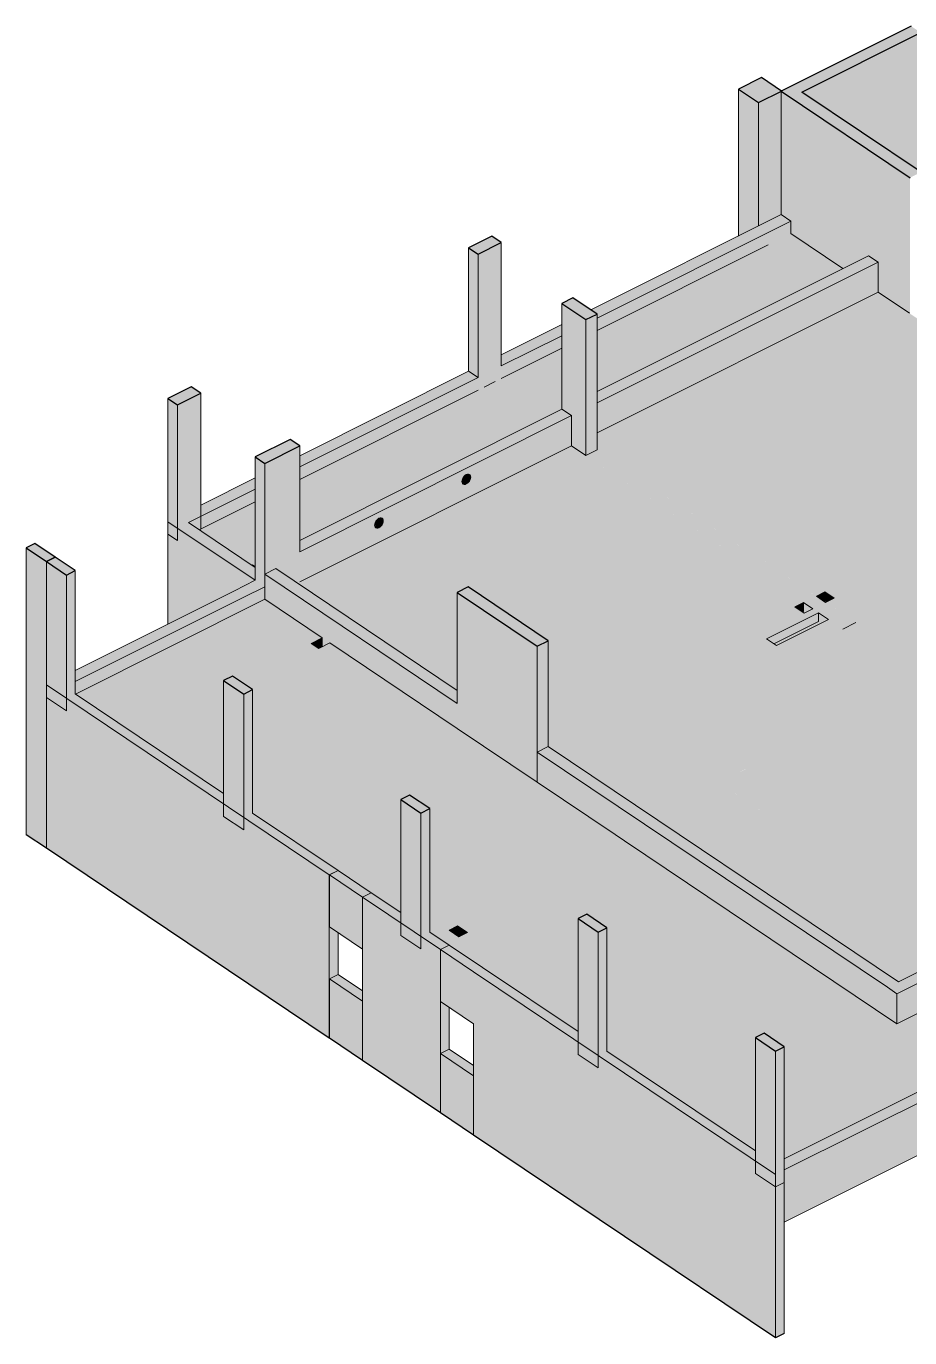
# Model space of a CAD drawing. Header units: centimetres. Extents: x -28 to 30806, y -3196 to 88064.
# Drawn here: x 10772 to 11920, y 69962 to 71666 of the extents above; entities that cross this region are included whole.
import ezdxf

# ---------------------------------------------------------------- set-up
doc = ezdxf.new("R2010")
doc.units = ezdxf.units.CM
for name, color, linetype, lineweight in [('A-FLOR', 7, 'Continuous', 25), ('S-BEAM', 7, 'Continuous', 25), ('S-COLS', 7, 'Continuous', 25)]:
    doc.layers.add(name, color=color, linetype=linetype, lineweight=lineweight)

msp = doc.modelspace()

# ---------------------------------------------------------------- hatches: boundary and pattern name
at = {"layer": 'A-FLOR', "true_color": 0xbfbfbf}
h = msp.add_hatch(color=9, dxfattribs=at)
h.paths.add_polyline_path([(11584.5, 70639.4), (12534.33, 71114.85), (12534.33, 71253.72), (12529.89, 71251.5), (12516.66, 71260.39), (12534.33, 71269.23), (12534.33, 71270.5), (12519.28, 71280.6), (12508.1, 71275.01), (12491.6, 71286.08), (12502.78, 71291.68), (12314.23, 71418.26), (12299.09, 71410.69), (12286.02, 71419.46), (12301.16, 71427.04), (12246.3, 71463.87), (12231.17, 71456.29), (12218.09, 71465.06), (12233.23, 71472.64), (12108.1, 71556.65), (12095.15, 71550.23), (12085.66, 71556.6), (12072.93, 71550.23), (12095.24, 71535.25), (12081.49, 71528.37), (12059.18, 71543.35), (11933.93, 71480.65), (12238.14, 71276.43), (12388.81, 71351.85), (12401.22, 71343.51), (12401.22, 71166.94), (11483.2, 70707.41), (11580.48, 70642.1)], flags=0)
h.paths.add_polyline_path([(12699.38, 71197.47), (12931.69, 71313.75), (12931.69, 71432.47), (12598.08, 71265.47), (12694.16, 71200.97)], flags=0)
h.paths.add_polyline_path([(12471.98, 71268.81), (12462.45, 71275.21), (12473.95, 71280.96), (12483.48, 71274.57), (12473.95, 71269.8)], flags=0)
h.paths.add_polyline_path([(13083.95, 71389.97), (13331.32, 71513.79), (13230.02, 71581.8), (12997.71, 71465.51), (13083.95, 71407.61)], flags=0)
h = msp.add_hatch(color=9, dxfattribs=at)
h.paths.add_polyline_path([(11448.68, 71158.48), (11467.61, 71167.99), (11467.61, 71247.23), (11381.03, 71203.89), (11446.93, 71159.65)], flags=0)
h.paths.add_polyline_path([(11513.36, 71190.85), (11832.79, 71350.75), (11765.15, 71396.17), (11513.36, 71270.13), (11513.36, 71207.87)], flags=0)
h = msp.add_hatch(color=9, dxfattribs=at)
h.paths.add_polyline_path([(11837.04, 70899.08), (12220.02, 71090.79), (11878.59, 71320.01), (11513.36, 71137.19), (11513.36, 71115.06), (11712.7, 70981.24), (11713.83, 70981.8), (11798.32, 70925.08), (11809.53, 70930.69), (11821.45, 70922.68), (11810.25, 70917.07), (11832.81, 70901.92)], flags=0)
h.paths.add_polyline_path([(11968.7, 70972), (11955.57, 70980.81), (12000.71, 71003.4), (12013.83, 70994.59), (11988.28, 70981.8)], flags=0)
h = msp.add_hatch(color=9, dxfattribs=at)
h.paths.add_polyline_path([(11069.17, 70963.33), (11069.17, 71047.79), (10996.44, 71011.38), (11065.02, 70965.34), (11065.68, 70965.67)], flags=0)
h.paths.add_polyline_path([(11127, 70997.46), (11434.3, 71151.28), (11366.65, 71196.69), (11127, 71076.73), (11127, 71008)], flags=0)
for points in [[(11470.78, 70715.74), (11820.39, 70890.75), (11814.26, 70894.86), (11746.38, 70860.88), (11733.39, 70869.6), (11801.27, 70903.58), (11793.59, 70908.73), (11782.38, 70903.12), (11770.45, 70911.13), (11781.67, 70916.74), (11697.18, 70973.47), (11698.31, 70974.03), (11480.09, 71120.54), (11123.78, 70942.18), (11331.53, 70802.71), (11331.53, 70929.84), (11345.91, 70937.04), (11449.83, 70867.28), (11449.83, 70729.81), (11470.31, 70716.06)], [(11065.68, 70964.89), (11065.68, 70965.67), (11065.02, 70965.34)], [(11069.17, 70962.55), (11069.17, 70963.33), (11065.68, 70965.67), (11065.68, 70964.89)], [(11295.96, 70494.96), (11536.75, 70615.5), (11166.11, 70864.32), (11151.73, 70857.12), (11141.95, 70863.69), (11156.33, 70870.89), (11081.59, 70921.06), (10835.51, 70797.89), (11028.15, 70668.56), (11028.15, 70815.53), (11039.5, 70821.21), (11065.64, 70803.66), (11065.64, 70643.39), (11258.46, 70513.94), (11258.46, 70660.91), (11269.81, 70666.59), (11295.96, 70649.04), (11295.96, 70496.83)], [(11808.05, 70918.54), (11809.53, 70919.28), (11809.53, 70930.69), (11798.32, 70925.08), (11801.89, 70922.68)], [(11811.72, 70917.81), (11821.45, 70922.68), (11809.53, 70930.69), (11809.53, 70919.28), (11811.13, 70918.2)], [(11743.13, 70863.06), (11801.27, 70892.17), (11801.27, 70903.58), (11733.39, 70869.6), (11741, 70864.49)], [(11780.19, 70904.59), (11781.67, 70905.33), (11781.67, 70916.74), (11770.45, 70911.13), (11776, 70907.4)], [(11151.68, 70857.16), (11156.33, 70859.48), (11156.33, 70870.89), (11141.95, 70863.69)], [(11905.03, 70424.22), (11977.99, 70460.74), (11669.89, 70667.59), (11596.92, 70631.06), (11903.06, 70425.53)], [(11330.82, 70484.54), (11332.25, 70485.26), (11332.25, 70496.66), (11321.24, 70490.97)], [(11335.42, 70483.13), (11345.16, 70488), (11332.25, 70496.66), (11332.25, 70485.26), (11333.99, 70484.09)]]:
    msp.add_hatch(color=9, dxfattribs=at).paths.add_polyline_path(points, flags=0)
h = msp.add_hatch(color=9, dxfattribs=at)
h.paths.add_polyline_path([(11976.08, 70478.88), (11976.08, 70638.6), (11990.46, 70645.8), (12038.17, 70613.77), (12038.17, 70490.86), (12116.69, 70530.17), (12116.69, 70534.69), (12147.1, 70549.76), (12150.83, 70547.25), (12508.64, 70726.36), (12508.64, 70741.36), (12213.33, 70939.61), (11684.27, 70674.79), (11957.56, 70491.31)], flags=0)
h.paths.add_polyline_path([(11940.38, 70790.01), (11930.94, 70796.35), (11945.89, 70803.83), (11955.33, 70797.49)], flags=0)
h.paths.add_polyline_path([(11964.22, 70801.94), (11954.78, 70808.28), (11969.76, 70815.67), (11979.11, 70809.39), (11971.21, 70805.44)], flags=0)
h = msp.add_hatch(color=9, dxfattribs=at)
h.paths.add_polyline_path([(11756.58, 70194.16), (12110.9, 70371.51), (12059.58, 70405.97), (12044.44, 70398.39), (12035.03, 70404.71), (12050.17, 70412.29), (12023.79, 70430), (11903.06, 70369.57), (11549.16, 70607.16), (11303.09, 70483.98), (11488.77, 70359.32), (11488.77, 70506.29), (11500.13, 70511.97), (11526.27, 70494.42), (11526.27, 70334.15), (11719.09, 70204.7), (11719.09, 70351.67), (11730.44, 70357.35), (11756.58, 70339.8), (11756.58, 70231.18)], flags=0)
h.paths.add_polyline_path([(11333.99, 70482.41), (11321.24, 70491.15), (11332.25, 70496.66), (11345.16, 70488)], flags=0)
at = {"layer": 'S-BEAM', "true_color": 0xbfbfbf}
h = msp.add_hatch(color=9, dxfattribs=at)
h.paths.add_polyline_path([(11388.98, 71224.17), (11467.61, 71263.52), (11467.61, 71278.08), (11388.98, 71238.72), (11388.98, 71236.13)], flags=0)
h.paths.add_polyline_path([(11513.36, 71286.43), (11765.15, 71412.46), (11752.73, 71420.8), (11505.38, 71296.98), (11513.36, 71291.63)], flags=0)
h = msp.add_hatch(color=9, dxfattribs=at)
h.paths.add_polyline_path([(11388.98, 71207.87), (11467.61, 71247.23), (11467.61, 71263.52), (11388.98, 71224.17), (11388.98, 71209.01)], flags=0)
h.paths.add_polyline_path([(11513.36, 71270.13), (11765.15, 71396.17), (11765.15, 71412.46), (11513.36, 71286.43), (11513.36, 71280.58)], flags=0)
for points in [[(11513.36, 71176.3), (11878.59, 71359.12), (11866.17, 71367.46), (11513.36, 71190.85)], [(11513.36, 71137.19), (11878.59, 71320.01), (11878.59, 71359.12), (11513.36, 71176.3), (11513.36, 71140.34)], [(11127, 70982.91), (11480.09, 71159.65), (11467.67, 71167.99), (11127, 70997.46)], [(11698.32, 70974.03), (11712.69, 70981.23), (11513.36, 71115.06), (11498.98, 71107.86), (11697.18, 70974.8)], [(11849.46, 70890.74), (12232.44, 71082.45), (12220.02, 71090.79), (11837.04, 70899.08), (11849.28, 70890.86)], [(11340.66, 71070.3), (11342.02, 71070.38), (11343.49, 71070.9), (11337.87, 71074.62), (11338, 71072.79), (11338.48, 71071.7), (11339.24, 71070.9), (11339.48, 71070.69), (11340.43, 71070.38)], [(11343.49, 71070.9), (11344.96, 71071.85), (11347.51, 71074.7), (11348.98, 71078.18), (11349.17, 71079.86), (11348.98, 71081.34), (11347.75, 71083.13), (11346.9, 71083.54), (11345.49, 71083.68), (11344.02, 71083.32), (11342.53, 71082.51), (11341.11, 71081.32), (11339.48, 71079.33), (11338.01, 71075.85), (11338.01, 71074.59), (11342.93, 71071.29)], [(11229.96, 71014.07), (11231.98, 71015.54), (11233.98, 71017.87), (11235.45, 71021.35), (11235.64, 71023.03), (11235.45, 71024.51), (11234.22, 71026.3), (11233.37, 71026.71), (11231.96, 71026.85), (11230.49, 71026.49), (11229, 71025.68), (11227.58, 71024.49), (11225.95, 71022.5), (11224.48, 71019.02), (11224.48, 71017.76), (11229.78, 71014.19)], [(11227.12, 71013.47), (11228.49, 71013.55), (11229.78, 71014.19), (11224.34, 71017.85), (11224.47, 71015.96), (11224.95, 71014.87), (11225.7, 71014.07), (11225.95, 71013.86), (11226.89, 71013.55)], [(11331.53, 70785.86), (11331.53, 70802.71), (11095.97, 70960.86), (11081.59, 70953.66), (11323.99, 70790.93)], [(11331.53, 70753.27), (11331.53, 70785.86), (11081.59, 70953.66), (11081.59, 70921.06), (11156.33, 70870.89), (11156.33, 70859.48), (11166.11, 70864.32), (11320.81, 70760.47)], [(11684.27, 70674.79), (12213.33, 70939.61), (12200.91, 70947.95), (11671.85, 70683.12)], [(10835.33, 70814.09), (11054.53, 70923.82), (11042.12, 70932.15), (10835.33, 70828.64), (10835.33, 70815.56)], [(10835.51, 70797.89), (11054.53, 70907.52), (11054.53, 70923.82), (10835.33, 70814.09), (10835.33, 70798.01)], [(11483.2, 70707.41), (11832.81, 70882.41), (11820.39, 70890.75), (11470.78, 70715.74)], [(11890.65, 70417.02), (11905.03, 70424.22), (11449.83, 70729.81), (11435.45, 70722.62), (11784.92, 70488)], [(11890.65, 70377.9), (11890.65, 70417.02), (11435.45, 70722.62), (11435.45, 70683.5), (11844.81, 70408.68)], [(11976.08, 70462.03), (11976.08, 70478.88), (11828.7, 70577.82), (11814.32, 70570.62), (11965.53, 70469.11)], [(11208.59, 70534.11), (11219.95, 70539.8), (11176.83, 70568.66), (11165.55, 70563.01), (11200.13, 70539.8)], [(11208.59, 70466.48), (11208.59, 70534.11), (11165.55, 70563.01), (11165.55, 70495.38), (11207.53, 70467.2)], [(11333.99, 70482.41), (11335.42, 70483.13), (11332.25, 70485.26), (11330.82, 70484.54), (11332.25, 70483.58)], [(11903.06, 70408.68), (12023.61, 70469.23), (12011.37, 70477.45), (11890.65, 70417.02)], [(11353.06, 70437.12), (11364.42, 70442.81), (11321.24, 70471.72), (11309.95, 70466.07), (11345.16, 70442.43)], [(11353.06, 70369.49), (11353.06, 70437.12), (11309.95, 70466.07), (11309.95, 70398.44), (11352.95, 70369.57)], [(11903.06, 70369.57), (12023.79, 70430), (12023.79, 70469.11), (11903.06, 70408.68), (11903.06, 70373.7)], [(11208.59, 70398.85), (11208.59, 70412.15), (11176.83, 70433.4), (11165.55, 70427.75), (11176.83, 70420.17)], [(11208.59, 70321.85), (11208.59, 70398.85), (11165.55, 70427.75), (11165.55, 70350.75), (11173.85, 70345.18)], [(11903.06, 70369.57), (11903.06, 70408.68), (11890.65, 70417.02), (11890.65, 70377.9), (11896.92, 70373.7)], [(11756.58, 70179.6), (12129.11, 70366.08), (12116.69, 70374.41), (11756.58, 70194.16), (11756.58, 70187.15)], [(11756.52, 70111.94), (12107.89, 70287.83), (12107.89, 70339.16), (12129.11, 70349.78), (12129.11, 70366.08), (11756.58, 70179.6), (11756.52, 70157.55)], [(11353.06, 70301.86), (11353.06, 70315.16), (11321.24, 70336.45), (11309.95, 70330.8), (11345.16, 70307.17)], [(11353.06, 70224.86), (11353.06, 70301.86), (11309.95, 70330.8), (11309.95, 70253.81), (11343.65, 70231.18)]]:
    msp.add_hatch(color=9, dxfattribs=at).paths.add_polyline_path(points, flags=0)
h = msp.add_hatch(color=9, dxfattribs=at)
h.paths.add_polyline_path([(11011.86, 71035.4), (11069.17, 71064.08), (11069.17, 71078.64), (10999.45, 71043.73)], flags=0)
h.paths.add_polyline_path([(11127, 71093.03), (11358.7, 71209.01), (11346.29, 71217.35), (11127, 71107.58), (11127, 71097.64)], flags=0)
h = msp.add_hatch(color=9, dxfattribs=at)
h.paths.add_polyline_path([(11011.86, 71019.1), (11069.17, 71047.79), (11069.17, 71064.08), (11011.86, 71035.4), (11011.86, 71020.72)], flags=0)
h.paths.add_polyline_path([(11127, 71076.73), (11358.7, 71192.72), (11358.7, 71209.01), (11127, 71093.03), (11127, 71083.13)], flags=0)
h = msp.add_hatch(color=9, dxfattribs=at)
h.paths.add_polyline_path([(11127, 70943.8), (11480.09, 71120.54), (11480.09, 71159.65), (11127, 70982.91), (11127, 70946.94)], flags=0)
h.paths.add_polyline_path([(11227.12, 71013.47), (11225.7, 71014.07), (11225.05, 71014.67), (11224.48, 71015.86), (11224.29, 71017.34), (11224.48, 71019.02), (11225.95, 71022.5), (11228.49, 71025.35), (11229.96, 71026.3), (11231.43, 71026.82), (11233.03, 71026.82), (11234.22, 71026.3), (11234.88, 71025.7), (11235.45, 71024.51), (11235.64, 71023.03), (11235.26, 71020.79), (11233.98, 71017.87), (11231.43, 71015.02), (11229.96, 71014.07), (11228.49, 71013.55)], flags=0)
h.paths.add_polyline_path([(11340.66, 71070.3), (11339.24, 71070.9), (11338.58, 71071.5), (11338.01, 71072.69), (11337.87, 71074.62), (11338.01, 71075.85), (11339.48, 71079.33), (11342.02, 71082.18), (11343.49, 71083.13), (11344.96, 71083.65), (11346.56, 71083.65), (11347.75, 71083.13), (11348.41, 71082.53), (11348.98, 71081.34), (11349.17, 71079.86), (11348.98, 71078.18), (11347.51, 71074.7), (11344.96, 71071.85), (11343.49, 71070.9), (11341.51, 71070.35)], flags=0)
h = msp.add_hatch(color=9, dxfattribs=at)
h.paths.add_polyline_path([(11303.09, 70483.98), (11549.16, 70607.16), (11536.75, 70615.5), (11295.96, 70494.96), (11295.96, 70488.77), (11302.42, 70484.43)], flags=0)
h.paths.add_polyline_path([(11596.92, 70631.06), (11669.89, 70667.59), (11657.47, 70675.92), (11584.5, 70639.4), (11594.24, 70632.86)], flags=0)
at = {"layer": 'S-COLS', "lineweight": 9, "true_color": 0x8080ff}
for points in [[(11920.04, 71468.75), (11934.42, 71475.95), (11779.53, 71579.94), (11933.93, 71657.23), (11921.52, 71665.56), (11752.73, 71581.08), (11917.85, 71470.22)], [(11358.7, 71369.29), (11388.98, 71384.44), (11376.56, 71392.78), (11346.29, 71377.62)], [(11498.98, 71284.43), (11513.36, 71291.63), (11481.99, 71312.69), (11467.61, 71305.49), (11491, 71289.79)], [(10968.15, 71173.79), (10998.43, 71188.95), (10986.01, 71197.28), (10955.74, 71182.13)], [(11081.59, 71097.64), (11127, 71120.37), (11114.59, 71128.71), (11069.17, 71105.97)], [(10823.98, 70952.6), (10835.33, 70958.28), (10809.19, 70975.83), (10797.84, 70970.15), (10821.61, 70954.19)], [(11435.45, 70860.08), (11449.83, 70867.28), (11345.91, 70937.04), (11331.53, 70929.84), (11351.8, 70916.23)], [(11054.29, 70797.98), (11065.64, 70803.66), (11039.5, 70821.21), (11028.15, 70815.53), (11045.83, 70803.66)], [(11284.6, 70643.36), (11295.96, 70649.04), (11269.81, 70666.59), (11258.46, 70660.91), (11276.14, 70649.04)], [(11514.92, 70488.74), (11526.27, 70494.42), (11500.13, 70511.97), (11488.77, 70506.29), (11506.45, 70494.42)], [(11745.23, 70334.12), (11756.52, 70339.85), (11730.44, 70357.35), (11719.09, 70351.67), (11744.1, 70334.88)]]:
    msp.add_hatch(color=171, dxfattribs=at).paths.add_polyline_path(points, flags=0)
at = {"layer": 'S-COLS', "true_color": 0xc0c0c0}
for points in [[(11930.2, 71478.78), (11933.93, 71480.65), (11933.93, 71657.23), (11779.53, 71579.94), (11927.42, 71480.65)], [(11920.04, 71292.18), (11920.04, 71468.75), (11752.73, 71581.08), (11752.73, 71420.8), (11765.15, 71412.46), (11765.15, 71396.17), (11832.79, 71350.75), (11866.17, 71367.46), (11878.59, 71359.12), (11878.59, 71320.01), (11919.55, 71292.51)], [(11358.7, 71192.72), (11388.98, 71207.87), (11388.98, 71384.44), (11358.7, 71369.29), (11358.7, 71196.69)], [(11358.7, 71209.01), (11358.7, 71369.29), (11346.29, 71377.62), (11346.29, 71217.35)], [(11498.98, 71107.86), (11498.98, 71284.43), (11467.61, 71305.49), (11467.67, 71167.99), (11480.09, 71159.65), (11480.09, 71120.54), (11494.47, 71110.88)], [(11498.98, 71107.86), (11513.36, 71115.06), (11513.36, 71291.63), (11498.98, 71284.43), (11498.98, 71113.3)], [(11434.3, 71151.28), (11448.68, 71158.48), (11381.03, 71203.89), (11366.65, 71196.69), (11421.83, 71159.65)], [(10968.15, 71013.52), (10968.15, 71173.79), (10955.74, 71182.13), (10955.74, 71021.85), (10957.43, 71020.72)], [(10996.44, 71011.38), (10998.43, 71012.37), (10998.43, 71188.95), (10968.15, 71173.79), (10968.15, 71013.52), (10982.54, 71020.72)], [(11081.59, 70937.36), (11081.59, 71097.64), (11069.17, 71105.97), (11069.17, 70945.7), (11080.07, 70938.38)], [(11123.78, 70942.18), (11127, 70943.8), (11127, 71120.37), (11081.59, 71097.64), (11081.59, 70953.66), (11095.97, 70960.86), (11121.38, 70943.8)], [(10955.74, 70888.92), (11069.17, 70945.7), (10955.74, 71021.85), (10955.74, 70921.06)], [(10998.43, 71012.37), (11011.86, 71019.1), (11011.86, 71035.4), (10998.43, 71028.67), (10998.43, 71019.1)], [(10823.98, 70792.33), (10823.98, 70952.6), (10797.84, 70970.15), (10797.84, 70809.88), (10821.61, 70793.92)], [(11832.8, 70882.42), (11849.28, 70890.86), (11713.83, 70981.79), (11697.19, 70973.46), (11826.06, 70886.94)], [(10823.98, 70792.33), (10835.33, 70798.01), (10835.33, 70958.28), (10823.98, 70952.6), (10823.98, 70805.44)], [(11054.53, 70907.52), (11081.59, 70921.06), (11081.59, 70937.36), (11054.53, 70923.82), (11054.53, 70921.06)], [(11435.45, 70683.5), (11435.45, 70860.08), (11331.53, 70929.84), (11331.53, 70753.27), (11429.3, 70687.63)], [(11435.45, 70722.62), (11449.83, 70729.81), (11449.83, 70867.28), (11435.45, 70860.08), (11435.45, 70729.81)], [(11054.29, 70637.7), (11054.29, 70797.98), (11028.15, 70815.53), (11028.15, 70655.26)], [(11165.48, 70350.8), (11165.48, 70563.06), (10797.84, 70809.88), (10797.84, 70597.62), (11091.33, 70400.58)], [(11054.29, 70637.7), (11065.64, 70643.39), (11065.64, 70803.66), (11054.29, 70797.98), (11054.29, 70651.01)], [(11814.32, 70570.62), (11828.7, 70577.82), (11671.85, 70683.12), (11657.47, 70675.92), (11803.6, 70577.82)], [(11284.6, 70483.08), (11284.6, 70643.36), (11258.46, 70660.91), (11258.46, 70500.63), (11279.32, 70486.63)], [(11284.6, 70483.08), (11295.96, 70488.77), (11295.96, 70649.04), (11284.6, 70643.36), (11284.6, 70489.28)], [(11165.48, 70350.8), (11165.55, 70350.83), (11165.55, 70427.75), (11176.83, 70433.43), (11176.83, 70487.8), (11165.55, 70495.38), (11165.63, 70563.06), (11165.48, 70562.98), (11165.48, 70398.85)], [(11309.88, 70253.85), (11309.88, 70466.11), (11208.59, 70534.11), (11208.59, 70321.85), (11307.89, 70255.19)], [(11514.92, 70328.46), (11514.92, 70488.74), (11488.77, 70506.29), (11488.77, 70346.01)], [(11514.92, 70328.46), (11526.27, 70334.15), (11526.27, 70494.42), (11514.92, 70488.74), (11514.92, 70341.77)], [(11309.88, 70253.85), (11309.95, 70253.89), (11309.95, 70330.8), (11321.24, 70336.49), (11321.24, 70390.86), (11309.95, 70398.44), (11310.04, 70466.11), (11309.88, 70466.11), (11309.88, 70301.86)], [(11745.16, 69961.63), (11745.16, 70173.89), (11353.06, 70437.12), (11353.06, 70224.86), (11719.09, 69979.14)], [(11745.23, 70157.55), (11745.23, 70334.12), (11719.09, 70351.67), (11719.09, 70191.39), (11745.16, 70173.89), (11745.16, 70157.59)], [(11745.23, 70157.55), (11756.58, 70163.23), (11756.52, 70339.77), (11745.23, 70334.12), (11745.23, 70160.2)], [(11745.16, 69961.63), (11756.52, 69967.31), (11756.52, 70163.2), (11745.16, 70157.55), (11745.16, 70111.94)]]:
    msp.add_hatch(color=9, dxfattribs=at).paths.add_polyline_path(points, flags=0)
at = {"layer": 'S-COLS', "true_color": 0x8080ff}
for points in [[(11723.23, 71566.31), (11753.12, 71581.27), (11726.98, 71598.82), (11697.08, 71583.86)], [(10797.84, 70970.15), (10809.19, 70975.83), (10783.05, 70993.39), (10771.69, 70987.7), (10789.37, 70975.83)]]:
    msp.add_hatch(color=171, dxfattribs=at).paths.add_polyline_path(points, flags=0)
at = {"layer": 'S-COLS', "true_color": 0x0080ff}
for points in [[(11697.08, 71392.94), (11723.23, 71406.03), (11723.23, 71566.31), (11697.08, 71583.86), (11697.08, 71399.34)], [(11723.23, 71406.03), (11752.73, 71420.8), (11752.73, 71581.08), (11723.23, 71566.31), (11723.23, 71412.46)], [(10797.84, 70597.62), (10797.84, 70970.15), (10771.69, 70987.7), (10771.69, 70615.17)]]:
    msp.add_hatch(color=150, dxfattribs=at).paths.add_polyline_path(points, flags=0)
at = {"layer": 'S-COLS', "true_color": 0xc0c0c0}
h = msp.add_hatch(color=9, dxfattribs=at)
h.paths.add_polyline_path([(11054.53, 70923.82), (11081.59, 70937.36), (11069.17, 70945.7), (11042.12, 70932.15)], flags=0)
h.paths.add_polyline_path([(11069.17, 70945.7), (11069.17, 70962.55), (10982.54, 71020.72), (10968.15, 71013.52), (11064.25, 70949.01)], flags=0)
h.paths.add_polyline_path([(10998.43, 71028.67), (11011.86, 71035.4), (10999.45, 71043.73), (10998.43, 71043.22), (10998.43, 71042.35)], flags=0)
h = msp.add_hatch(color=9, dxfattribs=at)
h.paths.add_polyline_path([(11746.38, 70860.88), (11814.26, 70894.86), (11801.27, 70903.58), (11801.27, 70892.17), (11743.13, 70863.06)], flags=0)
h.paths.add_polyline_path([(11782.38, 70903.12), (11793.59, 70908.73), (11781.67, 70916.74), (11781.67, 70905.33), (11780.19, 70904.59), (11781.7, 70903.58)], flags=0)
h = msp.add_hatch(color=9, dxfattribs=at)
h.paths.add_polyline_path([(11165.48, 70563.06), (11176.83, 70568.74), (11065.64, 70643.39), (11054.29, 70637.7), (11091.33, 70612.84)], flags=0)
h.paths.add_polyline_path([(11028.15, 70655.26), (11028.15, 70668.56), (10835.33, 70798.01), (10823.98, 70792.33), (10826.61, 70790.56)], flags=0)
h = msp.add_hatch(color=9, dxfattribs=at)
h.paths.add_polyline_path([(11309.88, 70466.11), (11321.24, 70471.8), (11295.96, 70488.77), (11284.6, 70483.08), (11307.89, 70467.45)], flags=0)
h.paths.add_polyline_path([(11258.46, 70500.63), (11258.46, 70513.94), (11219.95, 70539.8), (11208.59, 70534.11), (11232.13, 70518.31)], flags=0)
h = msp.add_hatch(color=9, dxfattribs=at)
h.paths.add_polyline_path([(11719.09, 70191.39), (11719.09, 70204.7), (11526.27, 70334.15), (11514.92, 70328.46), (11709.52, 70197.82)], flags=0)
h.paths.add_polyline_path([(11488.77, 70346.01), (11488.77, 70359.32), (11364.42, 70442.81), (11353.06, 70437.12), (11453.8, 70369.49)], flags=0)

# ---------------------------------------------------------------- linework, layer by layer
at = {"layer": 'A-FLOR', "lineweight": 9}
for p, q in [((11735.82, 71381.49), (11513.36, 71270.13)), ((11878.59, 71320.01), (11513.36, 71137.19)), ((11467.61, 71247.23), (11388.98, 71207.87)), ((11358.7, 71192.72), (11127, 71076.73)), ((11480.09, 71120.54), (11127, 70943.8)), ((11069.17, 71047.79), (10996.44, 71011.38)), ((11065.02, 70965.34), (11065.68, 70965.67)), ((11065.68, 70965.67), (11069.17, 70963.33)), ((11065.68, 70964.89), (11065.68, 70965.67)), ((11081.59, 70921.06), (10835.51, 70797.89)), ((11156.33, 70870.89), (11081.59, 70921.06)), ((11798.32, 70925.08), (11809.53, 70930.69)), ((11809.53, 70919.28), (11808.05, 70918.54)), ((11809.53, 70930.69), (11821.45, 70922.68)), ((11809.53, 70930.69), (11809.53, 70919.28)), ((11811.72, 70917.81), (11809.53, 70919.28)), ((11821.45, 70922.68), (11810.25, 70917.07)), ((11733.39, 70869.6), (11801.27, 70903.58)), ((11770.45, 70911.13), (11781.67, 70916.74)), ((11782.38, 70903.12), (11770.45, 70911.13)), ((11781.67, 70905.33), (11780.19, 70904.59)), ((11781.67, 70916.74), (11781.67, 70905.33)), ((11793.59, 70908.73), (11782.38, 70903.12)), ((11801.27, 70903.58), (11801.27, 70892.17)), ((11801.27, 70892.17), (11743.13, 70863.06)), ((11814.26, 70894.86), (11746.38, 70860.88)), ((11849.46, 70890.74), (11832.81, 70882.41)), ((11141.95, 70863.69), (11156.33, 70870.89)), ((11156.33, 70870.89), (11156.33, 70859.48)), ((11746.38, 70860.88), (11733.39, 70869.6)), ((11151.73, 70857.12), (11141.95, 70863.69)), ((11156.33, 70859.48), (11151.68, 70857.16)), ((11166.11, 70864.32), (11151.73, 70857.12)), ((11331.53, 70753.27), (11166.11, 70864.32)), ((11536.75, 70615.5), (11435.45, 70683.5)), ((11903.06, 70369.57), (11549.16, 70607.16)), ((11321.09, 70491.08), (11332.25, 70496.66)), ((11332.25, 70496.66), (11345.16, 70488)), ((11332.25, 70485.26), (11332.25, 70496.66)), ((11333.99, 70482.41), (11321.09, 70491.08)), ((11332.25, 70485.26), (11330.82, 70484.54)), ((11335.42, 70483.13), (11332.25, 70485.26)), ((11345.16, 70488), (11333.99, 70482.41)), ((12023.79, 70430), (11903.06, 70369.57))]:
    msp.add_line(p, q, dxfattribs=at)
at = {"layer": 'S-BEAM', "lineweight": 9}
for p, q in [((11752.73, 71420.8), (11505.38, 71296.98)), ((11513.36, 71286.43), (11765.15, 71412.46)), ((11765.15, 71412.46), (11752.73, 71420.8)), ((11765.15, 71396.17), (11765.15, 71412.46)), ((11866.17, 71367.46), (11513.36, 71190.85)), ((11878.59, 71359.12), (11866.17, 71367.46)), ((11513.36, 71176.3), (11878.59, 71359.12)), ((11878.59, 71320.01), (11878.59, 71359.12)), ((11467.61, 71278.08), (11388.98, 71238.72)), ((11388.98, 71224.17), (11467.61, 71263.52)), ((11127, 71107.58), (11346.29, 71217.35)), ((11358.7, 71209.01), (11127, 71093.03)), ((11346.29, 71217.35), (11358.7, 71209.01)), ((11127, 70997.46), (11467.67, 71167.99)), ((11480.09, 71159.65), (11127, 70982.91)), ((11467.67, 71167.99), (11480.09, 71159.65)), ((11480.09, 71159.65), (11480.09, 71120.54)), ((11513.36, 71115.06), (11498.98, 71107.86)), ((10999.45, 71043.73), (11069.17, 71078.64)), ((11069.17, 71064.08), (11011.86, 71035.4)), ((11095.97, 70960.86), (11081.59, 70953.66)), ((11081.59, 70953.66), (11331.53, 70785.86)), ((11081.59, 70953.66), (11081.59, 70921.06)), ((11331.53, 70802.71), (11095.97, 70960.86)), ((11042.12, 70932.15), (10835.33, 70828.64)), ((10835.33, 70814.09), (11054.53, 70923.82)), ((11449.83, 70729.81), (11435.45, 70722.62)), ((11435.45, 70722.62), (11890.65, 70417.02)), ((11435.45, 70722.62), (11435.45, 70683.5)), ((11905.03, 70424.22), (11449.83, 70729.81)), ((11536.75, 70615.5), (11549.16, 70607.16)), ((11176.9, 70568.7), (11165.55, 70563.01)), ((11165.55, 70563.01), (11208.59, 70534.11)), ((11165.55, 70563.01), (11165.55, 70495.38)), ((11219.95, 70539.8), (11176.9, 70568.7)), ((11208.59, 70534.11), (11219.95, 70539.8)), ((11208.59, 70466.48), (11208.59, 70534.11)), ((11208.59, 70466.48), (11165.55, 70495.38)), ((12011.37, 70477.45), (11905.03, 70424.22)), ((11321.3, 70471.75), (11309.95, 70466.07)), ((11309.95, 70466.07), (11353.06, 70437.12)), ((11309.95, 70466.07), (11309.95, 70398.44)), ((11364.42, 70442.81), (11321.3, 70471.75)), ((12023.79, 70469.11), (11903.06, 70408.68)), ((11176.9, 70433.43), (11165.55, 70427.75)), ((11165.55, 70427.75), (11208.59, 70398.85)), ((11165.55, 70427.75), (11165.55, 70350.75)), ((11208.59, 70412.15), (11176.9, 70433.43)), ((11890.65, 70417.02), (11903.06, 70408.68)), ((11903.06, 70408.68), (11903.06, 70369.57)), ((11208.59, 70321.85), (11208.59, 70398.85)), ((11353.06, 70369.49), (11309.95, 70398.44)), ((11756.58, 70194.16), (12116.69, 70374.41)), ((12129.11, 70366.08), (11756.58, 70179.6)), ((11321.3, 70336.49), (11309.95, 70330.8)), ((11309.95, 70330.8), (11353.06, 70301.86)), ((11309.95, 70330.8), (11309.95, 70253.81)), ((11353.06, 70315.16), (11321.3, 70336.49)), ((11353.06, 70224.86), (11353.06, 70301.86)), ((11756.52, 70111.94), (12107.89, 70287.83)), ((11756.52, 70163.2), (11756.52, 70111.94))]:
    msp.add_line(p, q, dxfattribs=at)
at = {"layer": 'S-BEAM'}
for p, q in [((11208.59, 70321.85), (11165.55, 70350.75)), ((11353.06, 70224.86), (11309.95, 70253.81))]:
    msp.add_line(p, q, dxfattribs=at)
at = {"layer": 'S-BEAM', "lineweight": 9}
for points in [[(11343.49, 71070.9, 0), (11342.02, 71070.38, 0), (11340.66, 71070.3, 0), (11339.48, 71070.69, 0), (11338.58, 71071.5, 0), (11338.01, 71072.69, 0), (11337.82, 71074.17, 0), (11338.01, 71075.85, 0), (11338.58, 71077.61, 0), (11339.48, 71079.33, 0), (11340.66, 71080.89, 0), (11342.02, 71082.18, 0), (11343.49, 71083.13, 0)], [(11343.49, 71083.13, 0), (11344.96, 71083.65, 0), (11346.33, 71083.73, 0), (11347.51, 71083.35, 0)], [(11347.67, 71083.24, 0), (11348.41, 71082.53, 0), (11348.98, 71081.34, 0), (11349.17, 71079.86, 0), (11348.98, 71078.18, 0), (11348.41, 71076.42, 0), (11347.51, 71074.7, 0), (11346.33, 71073.14, 0), (11344.96, 71071.85, 0), (11343.49, 71070.9, 0)], [(11229.96, 71014.07, 0), (11228.49, 71013.55, 0), (11227.12, 71013.47, 0), (11225.95, 71013.86, 0), (11225.05, 71014.67, 0), (11224.48, 71015.86, 0), (11224.29, 71017.34, 0), (11224.48, 71019.02, 0), (11225.05, 71020.78, 0), (11225.95, 71022.5, 0), (11227.12, 71024.06, 0), (11228.49, 71025.35, 0), (11229.96, 71026.3, 0)], [(11229.96, 71026.3, 0), (11231.43, 71026.82, 0), (11232.8, 71026.9, 0), (11233.98, 71026.52, 0)], [(11234.14, 71026.41, 0), (11234.88, 71025.7, 0), (11235.45, 71024.51, 0), (11235.64, 71023.03, 0), (11235.45, 71021.35, 0), (11234.88, 71019.59, 0), (11233.98, 71017.87, 0), (11232.8, 71016.31, 0), (11231.43, 71015.02, 0), (11229.96, 71014.07, 0)]]:
    msp.add_polyline3d(points, dxfattribs=at)
at = {"layer": 'S-COLS'}
for p, q in [((11921.52, 71665.56), (11752.73, 71581.08)), ((11779.53, 71579.94), (11933.93, 71657.23)), ((11726.98, 71598.82), (11697.08, 71583.86)), ((11697.08, 71583.86), (11723.23, 71566.31)), ((11753.12, 71581.27), (11726.98, 71598.82)), ((11723.23, 71566.31), (11753.12, 71581.27)), ((11752.73, 71581.08), (11920.04, 71468.75)), ((11934.42, 71475.95), (11779.53, 71579.94)), ((11376.56, 71392.78), (11346.29, 71377.62)), ((11358.7, 71369.29), (11388.98, 71384.44)), ((11388.98, 71384.44), (11376.56, 71392.78)), ((11346.29, 71377.62), (11358.7, 71369.29)), ((11481.99, 71312.69), (11467.61, 71305.49)), ((11513.36, 71291.63), (11481.99, 71312.69)), ((11467.61, 71305.49), (11498.98, 71284.43)), ((11498.98, 71284.43), (11513.36, 71291.63)), ((10986.01, 71197.28), (10955.74, 71182.13)), ((10998.43, 71188.95), (10986.01, 71197.28)), ((10955.74, 71182.13), (10968.15, 71173.79)), ((10968.15, 71173.79), (10998.43, 71188.95)), ((11114.59, 71128.71), (11069.17, 71105.97)), ((11127, 71120.37), (11114.59, 71128.71)), ((11069.17, 71105.97), (11081.59, 71097.64)), ((11081.59, 71097.64), (11127, 71120.37)), ((10783.05, 70993.39), (10771.69, 70987.7)), ((10771.69, 70987.7), (10797.84, 70970.15)), ((10809.19, 70975.83), (10783.05, 70993.39)), ((10809.19, 70975.83), (10797.84, 70970.15)), ((10797.84, 70970.15), (10809.19, 70975.83)), ((10797.84, 70970.15), (10823.98, 70952.6)), ((10835.33, 70958.28), (10809.19, 70975.83)), ((10823.98, 70952.6), (10835.33, 70958.28)), ((11345.91, 70937.04), (11331.53, 70929.84)), ((11449.83, 70867.28), (11345.91, 70937.04)), ((11331.53, 70929.84), (11435.45, 70860.08)), ((11435.45, 70860.08), (11449.83, 70867.28)), ((11039.5, 70821.21), (11028.15, 70815.53)), ((11028.15, 70815.53), (11054.29, 70797.98)), ((11065.64, 70803.66), (11039.5, 70821.21)), ((11054.29, 70797.98), (11065.64, 70803.66)), ((11269.81, 70666.59), (11258.46, 70660.91)), ((11295.96, 70649.04), (11269.81, 70666.59)), ((11258.46, 70660.91), (11284.6, 70643.36)), ((11284.6, 70643.36), (11295.96, 70649.04)), ((10797.84, 70597.62), (10771.69, 70615.17)), ((11165.48, 70350.8), (10797.84, 70597.62)), ((11500.13, 70511.97), (11488.77, 70506.29)), ((11526.27, 70494.42), (11500.13, 70511.97)), ((11488.77, 70506.29), (11514.92, 70488.74)), ((11514.92, 70488.74), (11526.27, 70494.42)), ((11730.44, 70357.35), (11719.09, 70351.67)), ((11756.58, 70339.8), (11730.44, 70357.35)), ((11719.09, 70351.67), (11745.23, 70334.12)), ((11745.23, 70334.12), (11756.58, 70339.8)), ((11309.88, 70253.85), (11208.59, 70321.85)), ((11745.16, 69961.63), (11353.06, 70224.86)), ((11756.52, 69967.31), (11745.16, 69961.63))]:
    msp.add_line(p, q, dxfattribs=at)
at = {"layer": 'S-COLS', "lineweight": 9}
for p, q in [((11697.08, 71583.86), (11697.08, 71392.94)), ((11723.23, 71406.03), (11723.23, 71566.31)), ((11752.73, 71581.08), (11752.73, 71420.8)), ((11832.79, 71350.75), (11765.15, 71396.17)), ((11388.98, 71384.44), (11388.98, 71224.17)), ((11346.29, 71217.35), (11346.29, 71377.62)), ((11358.7, 71369.29), (11358.7, 71209.01)), ((11919.39, 71292.62), (11878.59, 71320.01)), ((11467.61, 71305.49), (11467.61, 71168.03)), ((11498.98, 71284.43), (11498.98, 71107.86)), ((11513.36, 71291.63), (11513.36, 71115.06)), ((11381.03, 71203.89), (11366.65, 71196.69)), ((10955.74, 71005.56), (10955.74, 71182.13)), ((10968.15, 71173.79), (10968.15, 70997.22)), ((10998.43, 71188.95), (10998.43, 71012.37)), ((11069.17, 70945.7), (11069.17, 71105.97)), ((11127, 71120.37), (11127, 71106.76)), ((11127, 71106.76), (11127, 70982.91)), ((11498.98, 71107.86), (11480.09, 71120.54)), ((11513.36, 71115.06), (11498.98, 71107.86)), ((11513.36, 71115.06), (11498.98, 71107.86)), ((11081.59, 71097.64), (11081.59, 71084.03)), ((11081.59, 71084.03), (11081.59, 70921.06)), ((10998.43, 71043.22), (10999.45, 71043.73)), ((11069.17, 70945.7), (10955.74, 71021.85)), ((10955.74, 71021.85), (10955.74, 70888.92)), ((11011.86, 71035.4), (10982.54, 71020.72)), ((10982.54, 71020.72), (11069.17, 70962.55)), ((10968.15, 70997.22), (10955.74, 71005.56)), ((10998.43, 71012.37), (10996.44, 71011.38)), ((10771.69, 70987.7), (10771.69, 70615.17)), ((10797.84, 70970.15), (10797.84, 70793.58)), ((10797.84, 70597.62), (10797.84, 70970.15)), ((10823.98, 70952.6), (10823.98, 70776.03)), ((10835.33, 70798.01), (10835.33, 70958.28)), ((11042.12, 70932.15), (11069.17, 70945.7)), ((11081.59, 70937.36), (11054.53, 70923.82)), ((11331.53, 70929.84), (11331.53, 70916.23)), ((11798.32, 70925.08), (11810.25, 70917.07)), ((11331.53, 70916.23), (11331.53, 70785.86)), ((11793.59, 70908.73), (11781.67, 70916.74)), ((11814.26, 70894.86), (11801.27, 70903.58)), ((11849.45, 70890.75), (11832.8, 70882.42)), ((11449.83, 70867.28), (11449.83, 70853.67)), ((11435.45, 70860.08), (11435.45, 70846.47)), ((11449.83, 70853.67), (11449.83, 70729.81)), ((11435.45, 70846.47), (11435.45, 70683.5)), ((11028.15, 70815.53), (11028.15, 70638.96)), ((11165.48, 70563.06), (10797.84, 70809.88)), ((10797.84, 70809.88), (10797.84, 70597.62)), ((11065.64, 70643.39), (11065.64, 70803.66)), ((10823.98, 70776.03), (10797.84, 70793.58)), ((10835.33, 70798.01), (11028.15, 70668.56)), ((11054.29, 70797.98), (11054.29, 70621.41)), ((11435.45, 70683.5), (11331.53, 70753.27)), ((11258.46, 70660.91), (11258.46, 70484.34)), ((11295.96, 70488.77), (11295.96, 70649.04)), ((11054.29, 70621.41), (11028.15, 70638.96)), ((11065.64, 70643.39), (11176.83, 70568.74)), ((11284.6, 70643.36), (11284.6, 70466.79)), ((11176.83, 70568.74), (11165.48, 70563.06)), ((11165.48, 70563.06), (11165.48, 70350.8)), ((11208.59, 70534.11), (11219.95, 70539.8)), ((11309.88, 70466.11), (11208.59, 70534.11)), ((11208.59, 70534.11), (11208.59, 70321.85)), ((11219.95, 70539.8), (11258.46, 70513.94)), ((11488.77, 70506.29), (11488.77, 70329.72)), ((11526.27, 70334.15), (11526.27, 70494.42)), ((11176.83, 70487.8), (11176.83, 70433.48)), ((11284.6, 70466.79), (11258.46, 70484.34)), ((11295.96, 70488.77), (11321.24, 70471.8)), ((11514.92, 70488.74), (11514.92, 70312.17)), ((11321.24, 70471.8), (11309.88, 70466.11)), ((11309.88, 70466.11), (11309.88, 70253.85)), ((11364.42, 70442.81), (11488.77, 70359.32)), ((11745.16, 70173.89), (11353.06, 70437.12)), ((11321.24, 70390.86), (11321.24, 70336.53)), ((11353.06, 70369.49), (11353.06, 70224.86)), ((11719.09, 70351.67), (11719.09, 70175.1)), ((11756.58, 70163.23), (11756.58, 70339.8)), ((11514.92, 70312.17), (11488.77, 70329.72)), ((11526.27, 70334.15), (11719.09, 70204.7)), ((11745.23, 70334.12), (11745.23, 70157.55)), ((11745.16, 70157.59), (11719.09, 70175.1)), ((11745.16, 70173.89), (11745.16, 69961.63)), ((11756.58, 70163.23), (11745.23, 70157.55)), ((11756.52, 70163.2), (11756.52, 69967.31))]:
    msp.add_line(p, q, dxfattribs=at)

doc.saveas('drawing.dxf')
